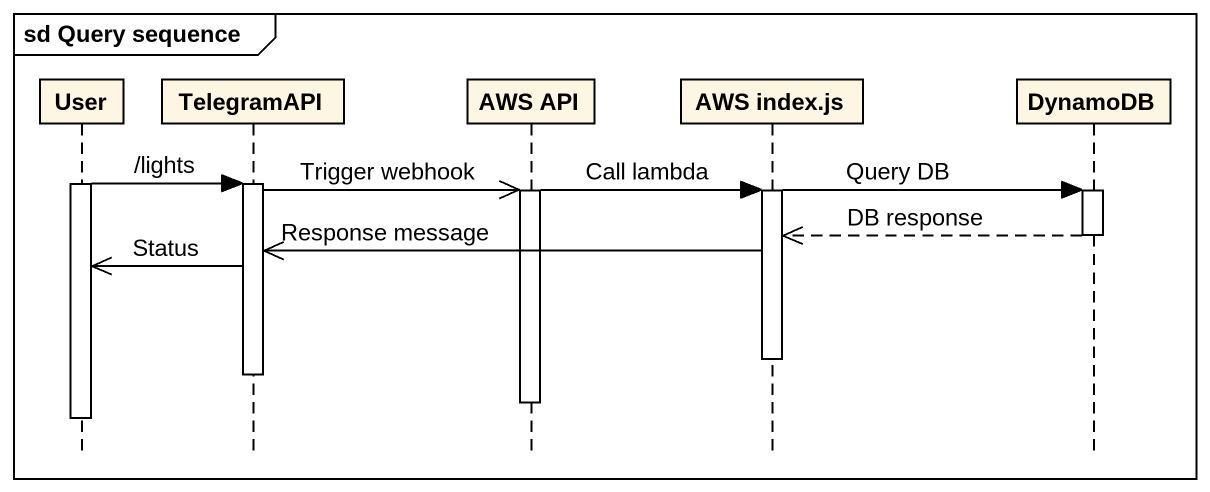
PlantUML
@startuml
mainframe sd Query sequence
hide footbox
participant User
participant TelegramAPI
participant "AWS API" as AWS_API
participant "AWS index.js" as AWS_index_js
participant DynamoDB

activate User
User -> TelegramAPI : /lights
activate TelegramAPI
TelegramAPI ->> AWS_API : Trigger webhook
AWS_API -> AWS_index_js : Call lambda
AWS_index_js -> DynamoDB : Query DB
activate AWS_API
activate AWS_index_js
activate DynamoDB
DynamoDB -->> AWS_index_js : DB response
deactivate DynamoDB
AWS_index_js ->> TelegramAPI : Response message
TelegramAPI ->> User : Status
deactivate AWS_index_js
deactivate TelegramAPI
deactivate AWS_API
deactivate User
@enduml
